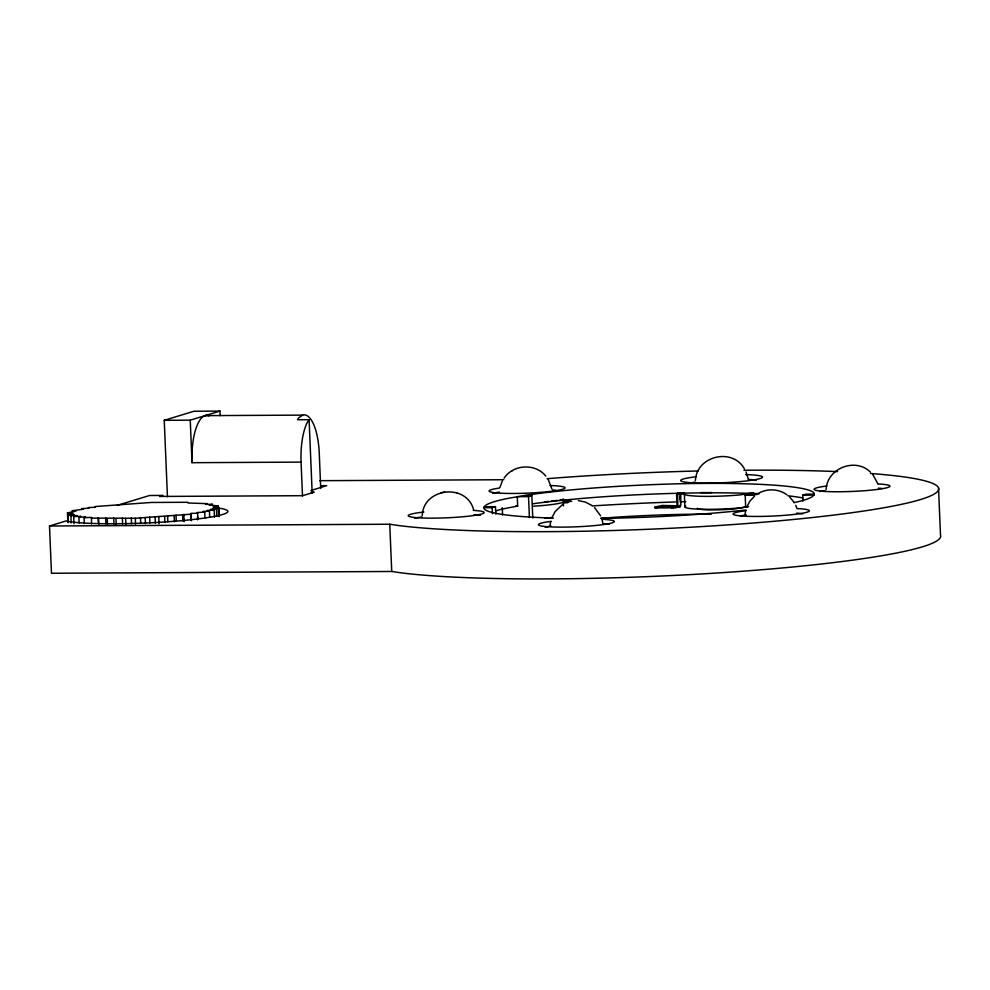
<?xml version="1.0" encoding="UTF-8"?>
<svg xmlns="http://www.w3.org/2000/svg" width="990" height="990" viewBox="0 0 990 990"><rect width="100%" height="100%" fill="white"/><g stroke="black" fill="none" stroke-linecap="round" stroke-linejoin="round"><path stroke-width="1.49" d="M793.881 502.697A165.367 16.137 -2.4 0 0 812.233 496.708L814.015 495.062L814.213 493.466A165.367 16.137 -2.4 0 0 706.6 483.392A165.367 16.137 -2.4 0 0 527.992 494.963L508.39 498.292A165.367 16.137 -2.4 0 0 485.954 505.135L484.172 506.781L483.974 508.377A165.367 16.137 -2.4 0 0 553.46 518.067M422.223 515.629C423.151 487.736 466.748 482.774 473.666 509.974M550.143 525.022L550.675 521.594M826.106 489.691C826.823 468.406 855.385 457.021 870.445 472.156M695.426 480.546C696.354 455.969 732.501 447.195 744.393 468.852M745.111 514.095L745.643 510.667M91.563 523.933L91.488 517.386L84.1 517.721L84.348 523.562M499.9 487.55L502.289 481.078M551.653 518.265L555.155 511.558L562.53 504.578M746.621 507.35L749.838 501.225L754.553 496.139M320.723 488.441L319.25 453.123A42.768 14.974 89.7 0 0 302.594 415.119L298.807 417.743L297.52 419.76L309.09 419.698L306.974 423.027A42.768 14.974 89.7 0 0 301.071 462.12L302.495 495.916M504.096 478.133C513.253 464.248 535.454 462.998 545.824 476.141M680.761 493.503L680.811 504.801A2.859 2.413 78.7 0 1 678.818 507.202L678.051 507.152L679.932 506.756L679.895 505.803M752.598 492.822L740.409 494.851A38.016 3.713 -2.4 0 1 684.35 493.812L684.894 506.756L685.81 506.15M91.315 518.079L135.296 518.265L191.07 514.181L191.317 520.022M757.833 493.738C766.594 488.243 778.598 488.614 786.914 494.814M511.595 471.054L512.263 470.696M84.1 517.721L85.684 516.929L78.903 517.102L79.151 522.943M78.903 517.102L80.858 516.347L73.706 516.483L74.015 523.784M167.446 496.745L164.241 420.305L193.99 411.234L219.978 411.098L220.176 415.651M164.241 420.305L190.241 420.168L219.978 411.098M938.52 487.847L940.5 535.107A289.872 28.289 -2.4 0 1 731.857 572.01A289.872 28.289 -2.4 0 1 400.913 572.826L391.731 571.478L51.48 573.26L49.5 525.999L66.206 520.913L68.384 521.445A83.643 8.168 -2.4 0 0 179.178 520.864A83.643 8.168 -2.4 0 0 220.3 508.328M117.03 505.42L149.552 495.507L162.904 495.433L159.6 496.448L302.594 495.693L314.164 492.166L311.194 492.191M310.984 490.471L326.737 485.669L320.574 485.706M484.061 507.721L492.166 507.684L495.47 506.67L495.792 514.132M495.743 510.84A165.367 16.137 -2.4 0 1 508.786 507.746L517.671 506.113L517.275 496.658L528.524 496.596L531.828 495.594L532.769 517.98M802.964 501.138L802.717 495.173L806.021 494.159L814.127 494.121M545.156 527.286L550.848 525.888M73.706 516.483L77.096 515.679L70.872 515.654L71.181 522.955M444.671 491.956L441.082 492.735M70.872 515.654L74.473 514.911L68.038 514.825L68.347 522.126M689.461 483.194L694.98 482.081M683.979 494.097L677.556 494.344L677.828 505.395A2.859 2.413 78.7 0 1 675.836 507.796L655.083 507.932L655.046 506.979L662.496 505.482L676.999 505.754M655.083 507.932L659.563 507.029M655.046 506.979L675.489 506.868A1.906 1.609 78.7 0 0 677.024 505.011L676.603 494.901A1.906 1.609 78.7 0 1 678.138 493.032L683.966 493.144M749.653 494.357L745.185 495.26L756.942 494.493M754.145 493.527L749.492 494.084L753.811 493.181M756.904 493.552L749.504 495L754.182 494.468M746.571 506.868L735.149 508.872A25.653 2.5 -2.4 0 1 697.319 508.167M684.894 506.756A38.016 3.713 -2.4 0 0 740.941 507.796L748.527 506.694M68.038 514.825L73.013 514.058L67.766 513.847L68.124 522.609M218.642 516.136L218.208 505.902L213.234 506.67L218.481 506.892L218.852 515.654M567.839 502.351L567.084 502.437M421.789 516.966L419.389 517.312A36.098 3.527 -2.4 0 0 414.897 518.314M67.766 513.847L72.753 513.154L67.481 512.87L67.852 521.631M218.481 506.892L213.481 507.573L218.753 507.87L219.124 516.632M67.481 512.87L75.846 511.211L72.084 510.741L83.507 509.207L81.539 508.588L88.914 508.229L88.358 507.561L95.238 507.288L95.176 506.546L150.95 502.475L187.716 502.276L188.063 503.007L207.343 503.638L205.388 504.38L212.541 504.257L209.15 505.061L218.208 505.902M218.753 507.87L212.541 508.538L216.451 508.934L216.761 516.236M564.684 501.645L568.013 502.264M216.451 508.934L210.4 509.516L214.149 509.999L214.459 517.3M547.074 478.69L554.759 478.071A289.872 28.289 -2.4 0 1 698.099 470.98M214.149 509.999L207.12 510.518L209.435 511.075L209.682 516.916M209.435 511.075L202.727 511.521L204.707 512.152L204.955 517.993M563.335 500.532L568.928 500.197L571.7 501.447M570.302 501.522L562.172 502.561A38.016 3.713 -2.4 0 1 533.61 506.199M563.36 502.895L567.542 502.648M204.707 512.152L197.332 512.498L198.136 519.007M191.305 520.752L190.996 513.451L197.889 513.167M205.116 415.639L302.594 415.119M190.241 420.168L192.023 462.689L301.071 462.12M319.77 480.682L503.836 479.729M523.71 495.631L531.828 495.594M802.717 495.173L813.966 495.111M515.567 506.125L517.671 506.113M484.221 506.732L495.47 506.67M49.5 525.999L389.751 524.23L398.933 525.579A289.872 28.289 -2.4 0 0 815.97 517.139A289.872 28.289 -2.4 0 0 870.618 473.492M677.036 506.694L679.932 506.756M552.94 489.963L555.836 490.26M796.863 513.092L802.68 513.847M578.333 500.643L585.139 502.017L591.822 505.407M565.785 502.425L564.3 501.782M456.848 493.032L457.615 493.243M594.52 507.561L600.633 515.864M789.624 496.992L794.079 502.289M872.834 474.643L877.784 483.677M548.237 479.469L551.975 489.122M795.75 505.333L797.012 508.563A38.016 3.713 -2.4 0 1 798.064 513.909A38.016 3.713 -2.4 0 1 743.478 516.112A38.016 3.713 -2.4 0 1 745.903 510.679M746.052 471.896L748.131 478.504M601.883 519.082L602.7 522.448M190.996 513.451L191.07 514.181M752.462 495.396L752.425 494.443L745.148 494.319L745.68 507.264M679.647 495.743L679.821 500.074M678.162 506.162L678.199 507.103M673.373 506.942L673.41 507.882M671.628 507.288L671.666 508.229M662.496 505.482L662.545 506.435M568.928 500.197L568.965 501.138M563.186 498.923L563.483 505.902M528.524 496.596L529.403 517.485M502.276 507.647L502.574 514.911M492.166 507.684L492.426 513.649M389.751 524.23L391.731 571.478M309.09 419.698L312.172 493.082M197.517 516.879L197.641 519.812M183.855 514.342L184.152 521.643M182.618 515.072L182.853 520.913M176.01 515.159L176.245 521M174.153 515.951L174.401 521.792M167.595 515.901L167.842 521.742M164.649 516.644L164.897 522.497M158.771 516.545L159.081 523.846M155.133 517.349L155.381 523.19M149.676 517.089L149.923 522.93M145.208 517.807L145.456 523.648M140.469 517.51L140.716 523.351M135.296 518.265L135.531 524.106M131.311 517.807L131.546 523.661M125.631 518.451L125.879 524.292M122.352 517.993L122.587 523.834M115.978 518.636L116.226 524.477M113.739 518.03L113.986 523.871M107.254 518.55L107.502 524.391M105.645 517.943L105.881 523.784M98.517 518.451L98.765 524.292M98.183 517.733L98.431 523.574M743.948 470.238A289.872 28.289 -2.4 0 1 837.639 471.599M550.093 485.521A38.016 3.713 -2.4 0 1 556.578 490.545A38.016 3.713 -2.4 0 1 502.19 493.268A38.016 3.713 -2.4 0 1 499.269 488.058M745.693 474.581A40.862 3.985 -2.4 0 1 752.363 480.162A40.862 3.985 -2.4 0 1 692.134 482.798A40.862 3.985 -2.4 0 1 696.106 476.747M562.283 499.529A40.862 3.985 -2.4 0 1 560.006 499.95M557.432 500.358A40.862 3.985 -2.4 0 1 551.442 501.126M548.769 501.41A40.862 3.985 -2.4 0 1 544.525 501.806M711.637 492.55A40.862 3.985 -2.4 0 1 700.623 492.55M473.319 510.382A38.016 3.713 -2.4 0 1 471.314 515.852A38.016 3.713 -2.4 0 1 416.505 517.659A38.016 3.713 -2.4 0 1 423.881 512.028M877.883 483.937A38.016 3.713 -2.4 0 1 879.021 489.221A38.016 3.713 -2.4 0 1 824.435 491.424A38.016 3.713 -2.4 0 1 826.873 485.991M602.229 519.292A38.016 3.713 -2.4 0 1 603.368 524.576A38.016 3.713 -2.4 0 1 548.782 526.779A38.016 3.713 -2.4 0 1 551.22 521.346M532.608 503.811A165.367 16.137 -2.4 0 1 759.231 493.738M787.953 495.804A165.367 16.137 -2.4 0 1 802.878 497.995M745.94 509.986A165.367 16.137 -2.4 0 1 600.819 518.376M592.107 505.927A270.159 26.359 -2.4 0 1 675.527 501.955M679.92 501.819A270.159 26.359 -2.4 0 1 685.761 501.645M600.992 518.265A142.449 13.897 -2.4 0 1 711.253 514.169M192.023 462.689A42.768 14.974 89.7 0 1 209.026 415.911M819.745 491.597A36.098 3.527 -2.4 0 1 824.769 490.619M878.34 488.181A36.098 3.527 -2.4 0 1 881.954 488.466M740.483 515.877A36.098 3.527 -2.4 0 1 746.262 514.911M551.789 517.56A38.016 3.713 -2.4 0 1 544.995 518.302M492.797 493.354A36.098 3.527 -2.4 0 1 499.331 492.117M568.718 499.9A1.906 1.856 -65.7 0 1 569.51 501.361M474.074 514.627A36.098 3.527 -2.4 0 1 480.496 515.208M602.749 523.586A36.098 3.527 -2.4 0 1 609.407 524.279M679.833 505.358A1.906 1.609 78.7 0 1 679.586 505.742M748.118 479.37A36.098 3.527 -2.4 0 1 756.137 480.348M564.3 500.767L568 501.348L564.3 500.767"/></g></svg>
